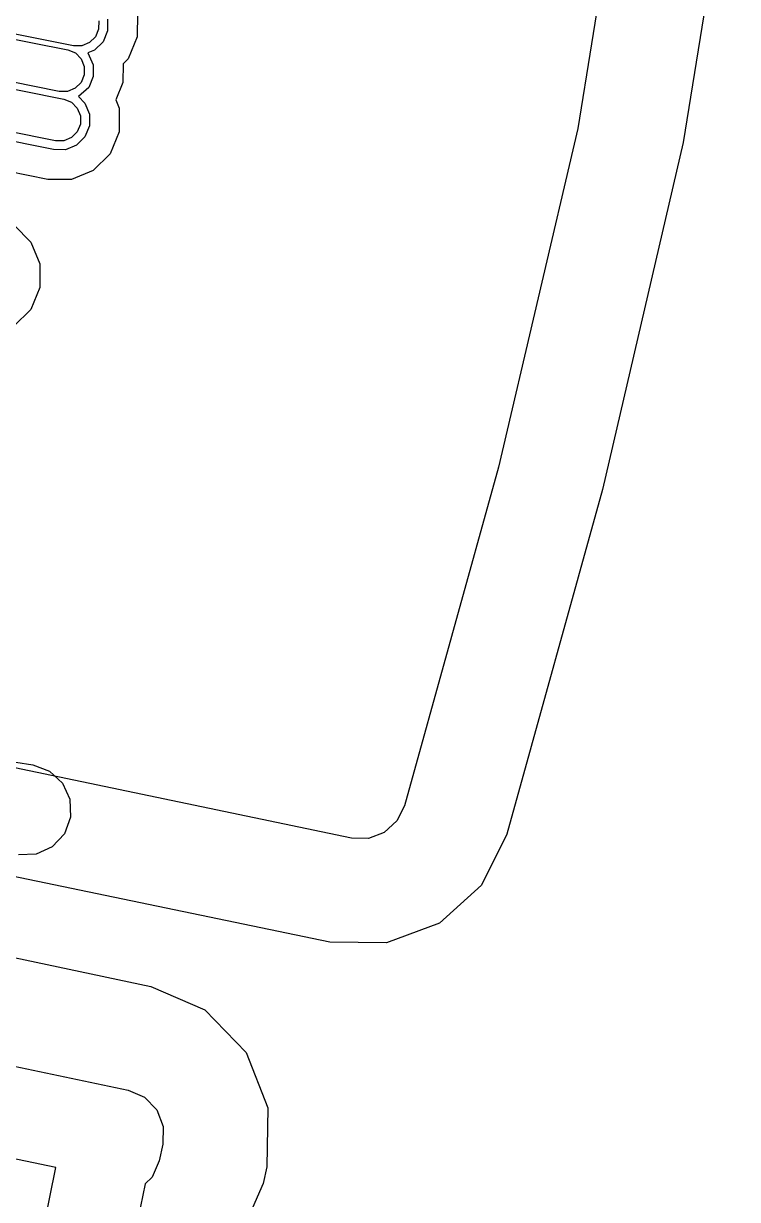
# Model space of a CAD drawing. Header units: metres. Extents: x 3158 to 3711, y 9867 to 11440.
# Drawn here: x 3363.98 to 3387.51, y 10563.38 to 10602.14 of the extents above; entities that cross this region are included whole.
import ezdxf

# ---------------------------------------------------------------- set-up
doc = ezdxf.new("R2010")
doc.units = ezdxf.units.M
doc.layers.add('AI_GREENING_EXCLUSIONS', color=1, linetype='Continuous')

msp = doc.modelspace()

# ---------------------------------------------------------------- linework, layer by layer
at = {"layer": 'AI_GREENING_EXCLUSIONS'}
for points in [[(3384.054, 10609.857), (3382.243, 10598.682), (3379.639, 10587.517), (3376.534, 10576.36), (3376.285, 10575.858), (3375.87, 10575.482), (3375.345, 10575.284), (3374.785, 10575.293), (3350.592, 10580.349)], [(3387.509, 10609.299), (3385.718, 10598.224), (3383.064, 10586.784), (3379.905, 10575.421), (3379.077, 10573.747), (3377.693, 10572.494), (3375.945, 10571.836), (3374.078, 10571.865), (3357.302, 10575.347), (3358.341, 10574.212), (3359.006, 10572.344), (3368.172, 10570.406), (3369.961, 10569.627), (3371.316, 10568.223), (3372.03, 10566.407), (3371.995, 10564.457), (3371.875, 10563.905), (3371.294, 10562.573)], [(3357.335, 10602.883), (3365.437, 10601.28), (3365.689, 10601.175), (3365.881, 10600.981), (3365.985, 10600.728), (3365.985, 10600.455), (3365.88, 10600.203), (3365.686, 10600.01), (3365.434, 10599.907), (3365.16, 10599.907), (3357.455, 10601.458)], [(3366.458, 10602.232), (3366.457, 10601.959), (3366.352, 10601.707), (3366.158, 10601.515), (3365.906, 10601.411), (3365.633, 10601.411), (3357.625, 10603.023)], [(3367.733, 10602.483), (3367.731, 10601.703), (3367.431, 10600.983), (3367.261, 10600.813), (3367.259, 10600.199), (3367.021, 10599.627), (3367.134, 10599.352), (3367.132, 10598.572), (3366.832, 10597.851), (3366.279, 10597.301), (3365.557, 10597.004), (3364.777, 10597.006), (3360.884, 10597.789)], [(3366.752, 10602.29), (3366.751, 10601.9), (3366.601, 10601.54), (3366.324, 10601.265), (3366.104, 10601.174), (3366.28, 10600.786), (3366.279, 10600.396), (3366.129, 10600.036), (3365.79, 10599.735), (3366.004, 10599.52), (3366.153, 10599.159), (3366.152, 10598.769), (3366.002, 10598.409), (3365.725, 10598.134), (3365.364, 10597.985), (3364.974, 10597.986), (3357.04, 10599.583)], [(3357.122, 10601.3), (3365.31, 10599.653), (3365.562, 10599.547), (3365.754, 10599.354), (3365.858, 10599.101), (3365.858, 10598.828), (3365.753, 10598.576), (3365.559, 10598.383), (3365.306, 10598.279), (3365.033, 10598.28), (3357.008, 10599.895)], [(3363.671, 10595.492), (3364.222, 10594.939), (3364.52, 10594.218), (3364.519, 10593.438), (3364.22, 10592.717), (3363.667, 10592.166)], [(3359.237, 10578.502), (3364.283, 10577.704), (3364.832, 10577.502), (3365.262, 10577.105), (3365.507, 10576.573), (3365.53, 10575.988), (3365.327, 10575.439), (3364.93, 10575.009), (3364.399, 10574.764), (3363.814, 10574.741)], [(3355.109, 10569.577), (3367.428, 10566.986), (3367.965, 10566.752), (3368.371, 10566.331), (3368.585, 10565.786), (3368.575, 10565.201), (3368.455, 10564.65), (3368.221, 10564.113), (3367.993, 10563.893), (3367.224, 10560.158)], [(3362.192, 10550.372), (3365.041, 10564.435), (3349.719, 10567.629), (3339.107, 10516.861)]]:
    msp.add_lwpolyline(points, dxfattribs=at)

doc.saveas('drawing.dxf')
